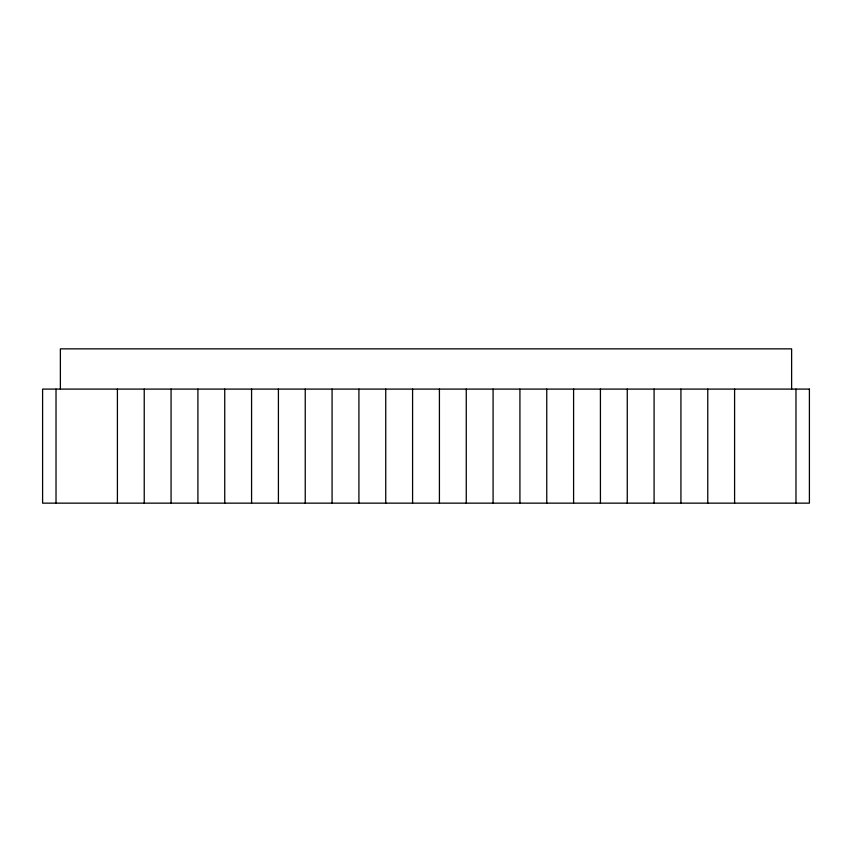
<?xml version="1.0" encoding="UTF-8"?>
<svg xmlns="http://www.w3.org/2000/svg" width="852" height="852" viewBox="0 0 852 852"><rect width="100%" height="100%" fill="white"/><g stroke="black" fill="none" stroke-linecap="round" stroke-linejoin="round"><path stroke-width="1.28" d="M795.981 389.098L795.981 503.149M791.625 389.098L791.625 348.851L60.375 348.851L60.375 389.098M734.594 389.098L734.594 503.149M707.767 389.098L707.767 503.149M680.929 389.098L680.929 503.149M654.091 389.098L654.091 503.149M627.264 389.098L627.264 503.149M600.426 389.098L600.426 503.149M573.588 389.098L573.588 503.149M546.76 389.098L546.76 503.149M519.922 389.098L519.922 503.149M493.084 389.098L493.084 503.149M466.257 389.098L466.257 503.149M439.419 389.098L439.419 503.149M412.581 389.098L412.581 503.149M385.743 389.098L385.743 503.149M358.916 389.098L358.916 503.149M332.078 389.098L332.078 503.149M305.24 389.098L305.24 503.149M278.412 389.098L278.412 503.149M251.574 389.098L251.574 503.149M224.736 389.098L224.736 503.149M197.909 389.098L197.909 503.149M171.071 389.098L171.071 503.149M144.233 389.098L144.233 503.149M117.406 389.098L117.406 503.149M56.019 389.098L56.019 503.149M809.4 389.098L42.6 389.098L42.6 503.149L809.4 503.149L809.4 389.098"/></g></svg>
